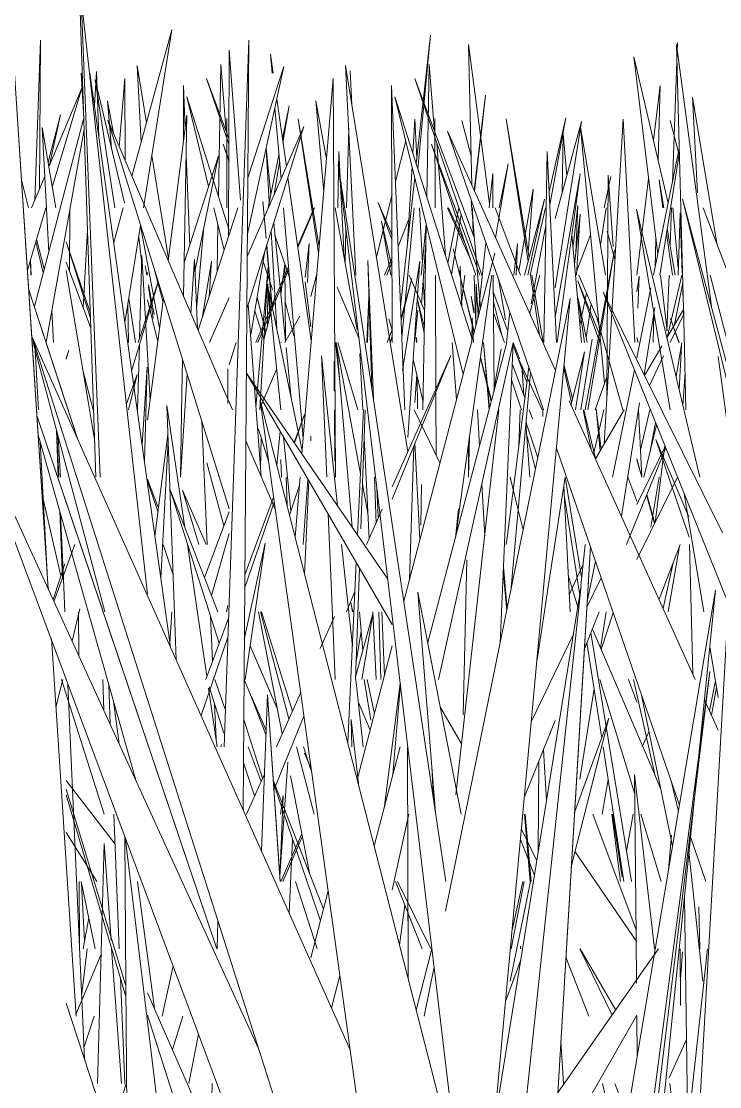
# Model space of a CAD drawing. Header units: millimetres. Extents: x -9575 to 27274, y -4387 to 11354.
# Drawn here: x -6933.25 to -6904.65, y 3071.93 to 3115.57 of the extents above; entities that cross this region are included whole.
import ezdxf

# ---------------------------------------------------------------- set-up
doc = ezdxf.new("R2010")
doc.units = ezdxf.units.MM
doc.layers.add('G-IMPT', color=8, linetype='Continuous', lineweight=9)

# ---------------------------------------------------------------- blocks, each defined once
blk = doc.blocks.new('Grass Array - 25_dwg-439225-North')
at = {"layer": 'G-IMPT'}
for p, q in [((-6917.074, 3109.732), (-6916.494, 3114.996)), ((-6917.012, 3109.535), (-6916.494, 3114.996)), ((-6924.766, 3106.736), (-6924.734, 3114.385)), ((-6924.276, 3108.243), (-6924.734, 3114.385)), ((-6906.587, 3108.966), (-6906.379, 3114.687)), ((-6923.05, 3114.224), (-6922.983, 3113.449)), ((-6923.05, 3114.224), (-6922.939, 3113.449)), ((-6930.252, 3112.128), (-6930.175, 3113.517)), ((-6930.074, 3110.856), (-6930.175, 3113.517)), ((-6923.995, 3106.803), (-6922.494, 3113.725)), ((-6923.978, 3109.16), (-6922.494, 3113.725)), ((-6919.783, 3113.449), (-6919.781, 3113.535)), ((-6919.712, 3112.151), (-6919.781, 3113.535)), ((-6929.417, 3107.931), (-6930.22, 3113.175)), ((-6929.02, 3108.135), (-6930.22, 3113.175)), ((-6922.786, 3112.375), (-6922.394, 3109.619)), ((-6914.707, 3108.65), (-6914.234, 3112.543)), ((-6914.689, 3108.609), (-6914.234, 3112.543)), ((-6905.552, 3108.544), (-6905.761, 3112.468)), ((-6904.766, 3106.465), (-6905.761, 3112.468)), ((-6932.157, 3109.806), (-6931.646, 3111.74)), ((-6932.091, 3109.686), (-6931.646, 3111.74)), ((-6922.862, 3112.028), (-6922.613, 3109.119)), ((-6922.558, 3110.772), (-6922.283, 3112.106)), ((-6922.534, 3110.604), (-6922.283, 3112.106)), ((-6911.382, 3104.659), (-6910.31, 3111.472)), ((-6911.382, 3107.494), (-6910.31, 3111.472)), ((-6924.018, 3103.793), (-6921.677, 3111.26)), ((-6924.002, 3105.941), (-6921.677, 3111.26)), ((-6919.929, 3107.931), (-6919.843, 3111.186)), ((-6911.105, 3108.522), (-6911.054, 3110.942)), ((-6910.907, 3109.255), (-6911.054, 3110.942)), ((-6909.323, 3105.172), (-6910.354, 3111.238)), ((-6909.366, 3100.731), (-6910.354, 3111.238)), ((-6917.505, 3110.671), (-6917.926, 3109.008)), ((-6925.174, 3110.066), (-6926.577, 3105.685)), ((-6926.577, 3105.685), (-6925.174, 3110.066)), ((-6925.174, 3110.066), (-6926.139, 3105.303)), ((-6923.093, 3108.176), (-6923.224, 3110.36)), ((-6923.032, 3108.476), (-6923.222, 3110.369)), ((-6923.144, 3107.931), (-6922.697, 3110.1)), ((-6922.888, 3108.489), (-6922.67, 3109.79)), ((-6913.829, 3106.708), (-6913.314, 3109.732)), ((-6913.678, 3107.931), (-6913.314, 3109.732)), ((-6922.331, 3109.174), (-6921.38, 3102.503)), ((-6917.719, 3103.889), (-6917.137, 3109.169)), ((-6911.38, 3103.458), (-6910.363, 3109.319)), ((-6911.3, 3102.413), (-6910.363, 3109.319)), ((-6909.219, 3109.274), (-6909.271, 3100.163)), ((-6909.219, 3109.274), (-6909.007, 3106.341)), ((-6932.95, 3107.931), (-6933.244, 3109.079)), ((-6907.131, 3109.083), (-6906.971, 3107.931)), ((-6907.131, 3109.083), (-6906.937, 3107.931)), ((-6918.06, 3108.476), (-6918.708, 3105.918)), ((-6926.009, 3102.913), (-6924.377, 3107.931)), ((-6922.511, 3107.931), (-6921.703, 3098.493)), ((-6921.931, 3106.367), (-6921.251, 3107.931)), ((-6921.921, 3106.302), (-6921.236, 3107.931)), ((-6918.072, 3106.628), (-6918.63, 3108.152)), ((-6918.06, 3106.814), (-6918.63, 3108.152)), ((-6917.668, 3102.614), (-6917.164, 3107.931)), ((-6914.838, 3105.78), (-6915.791, 3107.931)), ((-6915.048, 3106.401), (-6915.757, 3107.931)), ((-6906.68, 3106.4), (-6906.624, 3107.931)), ((-6906.562, 3107.931), (-6906.346, 3105.479)), ((-6918.07, 3105.508), (-6918.498, 3107.383)), ((-6918.115, 3105.172), (-6918.498, 3107.383)), ((-6917.818, 3106.341), (-6917.377, 3107.466)), ((-6906.356, 3105.172), (-6906.27, 3107.718)), ((-6906.181, 3105.266), (-6906.27, 3107.718)), ((-6930.711, 3103.829), (-6930.534, 3107.024)), ((-6926.071, 3103.807), (-6925.795, 3106.999)), ((-6922.782, 3102.945), (-6923.022, 3106.97)), ((-6922.429, 3102.464), (-6922.915, 3107.31)), ((-6919.989, 3105.667), (-6919.953, 3107.057)), ((-6916.873, 3105.172), (-6916.669, 3107.262)), ((-6906.796, 3107.09), (-6906.473, 3105.172)), ((-6932.353, 3105.268), (-6932.658, 3106.531)), ((-6932.31, 3105.432), (-6932.622, 3106.652)), ((-6916.855, 3103.987), (-6916.68, 3106.498)), ((-6910.313, 3102.413), (-6910.698, 3106.848)), ((-6906.827, 3106.893), (-6906.588, 3105.172)), ((-6923.849, 3102.744), (-6923.28, 3106.146)), ((-6918.372, 3105.172), (-6918.06, 3105.89)), ((-6918.277, 3105.172), (-6918.06, 3105.724)), ((-6928.179, 3105.548), (-6928.11, 3105.172)), ((-6928.179, 3105.548), (-6928.11, 3105.172)), ((-6928.076, 3105.285), (-6928.101, 3105.172)), ((-6928.101, 3105.172), (-6928.076, 3105.285)), ((-6923.648, 3102.413), (-6922.304, 3105.509)), ((-6923.644, 3099.771), (-6923.142, 3105.517)), ((-6923.558, 3102.413), (-6922.295, 3105.413)), ((-6923.487, 3099.654), (-6923.142, 3105.517)), ((-6915.296, 3105.172), (-6915.273, 3105.547)), ((-6915.21, 3103.871), (-6915.273, 3105.547)), ((-6928.038, 3104.78), (-6927.815, 3103.565)), ((-6928.038, 3104.779), (-6927.815, 3103.564)), ((-6921.627, 3104.894), (-6921.398, 3103.058)), ((-6917.7, 3103.426), (-6917.254, 3105.037)), ((-6917.697, 3103.332), (-6917.254, 3105.037)), ((-6916.73, 3103.693), (-6917.36, 3105.172)), ((-6915.217, 3104.04), (-6915.086, 3105.172)), ((-6913.422, 3103.341), (-6913.689, 3104.936)), ((-6912.429, 3103.611), (-6912.008, 3105.172)), ((-6908.044, 3104.486), (-6907.943, 3105.13)), ((-6908.005, 3103.824), (-6907.943, 3105.13)), ((-6906.807, 3102.896), (-6906.724, 3105.172)), ((-6906.805, 3102.623), (-6906.204, 3105.172)), ((-6906.493, 3103.15), (-6906.162, 3104.855)), ((-6906.119, 3103.55), (-6906.166, 3104.837)), ((-6914.722, 3103.759), (-6914.824, 3104.316)), ((-6914.722, 3103.629), (-6914.824, 3104.316)), ((-6928.881, 3104.004), (-6928.857, 3102.413)), ((-6928.572, 3102.413), (-6928.847, 3104.211)), ((-6927.664, 3102.435), (-6928.076, 3104.168)), ((-6925.544, 3102.413), (-6924.738, 3104.256)), ((-6923.866, 3102.744), (-6923.958, 3103.983)), ((-6917.036, 3104.235), (-6916.742, 3103.026)), ((-6916.742, 3103.026), (-6917.036, 3104.235)), ((-6917.036, 3104.231), (-6916.746, 3102.8)), ((-6910.442, 3104.218), (-6910.189, 3102.413)), ((-6910.442, 3104.218), (-6910.074, 3102.413)), ((-6910.074, 3102.413), (-6910.442, 3104.218)), ((-6922.458, 3102.413), (-6921.844, 3103.495)), ((-6917.134, 3102.489), (-6917.012, 3103.737)), ((-6923.866, 3102.744), (-6923.432, 3096.925)), ((-6918.263, 3102.413), (-6918.06, 3102.94)), ((-6918.143, 3102.413), (-6918.06, 3102.678)), ((-6917.061, 3102.413), (-6917.064, 3102.613)), ((-6917.064, 3102.613), (-6917.048, 3102.413)), ((-6917.048, 3102.413), (-6917.064, 3102.613)), ((-6924.738, 3101.494), (-6924.45, 3102.413)), ((-6922.615, 3102.429), (-6922.613, 3102.413)), ((-6922.615, 3102.429), (-6922.614, 3102.413)), ((-6922.614, 3102.413), (-6922.615, 3102.429)), ((-6922.195, 3100.125), (-6922.403, 3102.206)), ((-6920.215, 3100.92), (-6920.386, 3102.413)), ((-6913.602, 3102.139), (-6913.892, 3100.473)), ((-6916.795, 3099.987), (-6917.204, 3101.729)), ((-6911.921, 3099.654), (-6912.889, 3101.742)), ((-6924.794, 3099.936), (-6924.788, 3101.336)), ((-6923.484, 3099.712), (-6922.794, 3101.305)), ((-6920.434, 3100.415), (-6920.444, 3101.65)), ((-6917.136, 3099.95), (-6917.056, 3101.099)), ((-6917.021, 3099.693), (-6917.041, 3101.035)), ((-6909.266, 3101.014), (-6909.745, 3099.654)), ((-6906.069, 3101.203), (-6906.153, 3099.835)), ((-6920.412, 3097.56), (-6920.428, 3099.654)), ((-6909.398, 3099.654), (-6909.811, 3097.821)), ((-6909.54, 3097.981), (-6909.708, 3099.696)), ((-6909.496, 3098.056), (-6909.708, 3099.696)), ((-6907.894, 3098.004), (-6907.505, 3099.654)), ((-6907.514, 3097.894), (-6907.274, 3099.134)), ((-6923.117, 3097.518), (-6923.534, 3098.865)), ((-6922.648, 3098.778), (-6922.788, 3097.39)), ((-6922.365, 3095.736), (-6922.409, 3096.895))]:
    blk.add_line(p, q, dxfattribs=at)
blk = doc.blocks.new('Grass Array - 25_dwg-V17-North')
at = {"layer": 'G-IMPT'}
for p, q in [((-6914.439, 3110.854), (-6914.234, 3112.543)), ((-6914.434, 3110.813), (-6914.234, 3112.543)), ((-6921.931, 3106.367), (-6921.398, 3107.593)), ((-6921.921, 3106.302), (-6921.398, 3107.545)), ((-6915.217, 3104.04), (-6915.086, 3105.172))]:
    blk.add_line(p, q, dxfattribs=at)
blk = doc.blocks.new('Grass Array - Grass Array-440235-North')
for name in ['Grass Array - 25_dwg-439225-North', 'Grass Array - 25_dwg-V17-North']:
    blk.add_blockref(name, (0, 0))
blk = doc.blocks.new('Grass Array - 25_dwg-V27-North')
at = {"layer": 'G-IMPT'}
for p, q in [((-6914.722, 3106.993), (-6914.828, 3108.195)), ((-6914.722, 3106.972), (-6914.828, 3108.195)), ((-6914.722, 3102.921), (-6915.562, 3106.25)), ((-6914.722, 3102.878), (-6915.562, 3106.25))]:
    blk.add_line(p, q, dxfattribs=at)
blk = doc.blocks.new('Grass Array - 25_dwg-V31-North')
at = {"layer": 'G-IMPT'}
for p, q in [((-6914.722, 3106.993), (-6914.828, 3108.195)), ((-6914.722, 3106.972), (-6914.828, 3108.195)), ((-6914.722, 3102.921), (-6915.562, 3106.25)), ((-6914.722, 3102.878), (-6915.562, 3106.25))]:
    blk.add_line(p, q, dxfattribs=at)
blk = doc.blocks.new('Grass Array - 25_dwg-V35-North')
at = {"layer": 'G-IMPT'}
for p, q in [((-6914.722, 3106.993), (-6914.828, 3108.195)), ((-6914.722, 3106.972), (-6914.828, 3108.195)), ((-6914.722, 3102.921), (-6915.562, 3106.25)), ((-6914.722, 3102.878), (-6915.562, 3106.25))]:
    blk.add_line(p, q, dxfattribs=at)
blk = doc.blocks.new('Grass Array - Grass Array-440908-North')
for name in ['Grass Array - 25_dwg-V27-North', 'Grass Array - 25_dwg-V31-North', 'Grass Array - 25_dwg-V35-North', 'Grass Array - 25_dwg-V35-North']:
    blk.add_blockref(name, (0, 0))
blk = doc.blocks.new('Grass Array - 25_dwg-V18-North')
at = {"layer": 'G-IMPT'}
for p in [(-6185.718, 3106.679), (-6185.721, 3106.687)]:
    blk.add_line(p, (-6185.852, 3108.195), dxfattribs=at)
blk = doc.blocks.new('Grass Array - 25_dwg-V41-North')
at = {"layer": 'G-IMPT'}
for p, q in [((-6932.695, 3108.245), (-6932.466, 3114.804)), ((-6932.511, 3108.682), (-6932.466, 3114.804)), ((-6914.795, 3108.843), (-6914.942, 3114.624)), ((-6914.07, 3108.092), (-6914.942, 3114.624)), ((-6908.163, 3114.119), (-6907.183, 3106.03)), ((-6908.163, 3114.119), (-6906.759, 3108.118)), ((-6906.759, 3108.118), (-6908.163, 3114.119)), ((-6928.344, 3110.605), (-6928.501, 3113.761)), ((-6928.123, 3111.413), (-6928.501, 3113.761)), ((-6925.082, 3113.802), (-6925.177, 3108.388)), ((-6925.082, 3113.802), (-6924.86, 3111.061)), ((-6924.86, 3111.061), (-6925.082, 3113.802)), ((-6929.244, 3110.432), (-6929.011, 3113.231)), ((-6928.992, 3109.846), (-6929.011, 3113.231)), ((-6924.75, 3110.536), (-6925.666, 3113.221)), ((-6924.749, 3110.764), (-6925.666, 3113.221)), ((-6926.61, 3110.635), (-6926.614, 3112.94)), ((-6926.542, 3111.159), (-6926.614, 3112.94)), ((-6907.365, 3110.708), (-6907.092, 3112.934)), ((-6907.173, 3109.888), (-6907.092, 3112.934)), ((-6929.474, 3110.968), (-6929.716, 3112.309)), ((-6929.55, 3110.359), (-6929.716, 3112.309)), ((-6924.738, 3107.009), (-6926.477, 3112.478)), ((-6925.578, 3108.805), (-6926.477, 3112.478)), ((-6924.827, 3107.931), (-6924.839, 3111.589)), ((-6921.073, 3106.093), (-6921.917, 3111.573)), ((-6921.054, 3106.32), (-6921.917, 3111.573)), ((-6917.133, 3111.557), (-6917.214, 3110.172)), ((-6917.133, 3111.557), (-6917.049, 3109.96)), ((-6914.825, 3110.049), (-6915.203, 3111.512)), ((-6911.638, 3108.591), (-6910.952, 3111.621)), ((-6911.611, 3108.057), (-6910.952, 3111.621)), ((-6924.98, 3110.531), (-6924.738, 3109.82)), ((-6924.98, 3110.531), (-6924.738, 3109.876)), ((-6927.226, 3105.844), (-6927.907, 3110.07)), ((-6926.35, 3106.393), (-6926.499, 3110.081)), ((-6920.287, 3107.931), (-6920.25, 3110.236)), ((-6920.033, 3105.911), (-6920.25, 3110.236)), ((-6917.247, 3109.618), (-6917.428, 3106.529)), ((-6909.373, 3107.931), (-6909.105, 3109.217)), ((-6908.044, 3105.172), (-6907.559, 3109.13)), ((-6912.294, 3108.696), (-6912.874, 3105.346)), ((-6912.874, 3105.346), (-6912.294, 3108.696)), ((-6912.294, 3108.696), (-6912.492, 3106.124)), ((-6924.94, 3106.202), (-6925.363, 3107.931)), ((-6923.335, 3107.931), (-6923.358, 3108.195)), ((-6923.336, 3107.931), (-6923.358, 3108.195)), ((-6916.943, 3107.931), (-6916.825, 3105.665)), ((-6915.785, 3105.677), (-6915.329, 3107.924)), ((-6914.743, 3106.808), (-6914.771, 3107.931)), ((-6912.808, 3105.172), (-6913.85, 3107.931)), ((-6912.412, 3105.172), (-6911.787, 3107.931)), ((-6910.655, 3106.35), (-6910.454, 3108.028)), ((-6910.535, 3106.105), (-6910.454, 3108.028)), ((-6909.535, 3106.416), (-6909.302, 3107.931)), ((-6915.629, 3105.186), (-6915.236, 3107.654)), ((-6910.59, 3105.605), (-6910.363, 3107.669)), ((-6910.513, 3105.172), (-6910.363, 3107.669)), ((-6925.197, 3107.252), (-6925.231, 3105.304)), ((-6912.363, 3103.993), (-6911.769, 3107.205)), ((-6928.301, 3105.537), (-6928.443, 3106.728)), ((-6922.266, 3105.074), (-6922.865, 3106.811)), ((-6910.502, 3105.349), (-6909.939, 3106.818)), ((-6907.29, 3105.502), (-6907.259, 3106.66)), ((-6922.989, 3103.94), (-6923.202, 3106.395)), ((-6922.978, 3103.888), (-6923.2, 3106.401)), ((-6921.619, 3105.071), (-6921.462, 3106.476)), ((-6921.531, 3104.876), (-6921.462, 3106.476)), ((-6925.824, 3103.481), (-6925.465, 3105.75)), ((-6925.563, 3104.285), (-6925.465, 3105.75)), ((-6923.35, 3105.728), (-6922.961, 3104.581)), ((-6922.622, 3104.393), (-6922.454, 3105.618)), ((-6922.434, 3102.509), (-6922.451, 3105.611)), ((-6923.156, 3104.805), (-6923.161, 3103.124)), ((-6923.067, 3103.545), (-6923.156, 3104.805)), ((-6921.398, 3104.295), (-6921.167, 3105.172)), ((-6916.788, 3104.957), (-6916.728, 3103.813)), ((-6914.655, 3103.393), (-6914.701, 3105.172)), ((-6909.564, 3102.413), (-6910.458, 3104.94)), ((-6909.548, 3102.671), (-6910.458, 3104.94)), ((-6909.607, 3103.292), (-6910.42, 3105.172)), ((-6907.079, 3105.172), (-6906.804, 3102.896)), ((-6927.855, 3103.413), (-6928.047, 3104.692)), ((-6910.374, 3103.118), (-6910.101, 3104.433)), ((-6923.239, 3102.826), (-6923.596, 3104.258)), ((-6923.234, 3102.847), (-6923.593, 3104.274)), ((-6923.318, 3102.523), (-6922.861, 3104.274)), ((-6922.09, 3102.678), (-6922.443, 3104.089)), ((-6910.117, 3102.624), (-6909.908, 3103.987)), ((-6923.332, 3102.585), (-6923.688, 3103.707)), ((-6907.373, 3102.413), (-6907.342, 3103.592)), ((-6918.06, 3102.92), (-6918.193, 3103.39)), ((-6918.06, 3102.917), (-6918.193, 3103.39)), ((-6923.454, 3097.22), (-6923.425, 3098.511))]:
    blk.add_line(p, q, dxfattribs=at)
blk = doc.blocks.new('Grass Array - Grass Array-V47-North')
for name, p in [('Grass Array - 25_dwg-V41-North', (0, 0)), ('Grass Array - 25_dwg-V18-North', (-737.506, 0)), ('Grass Array - 25_dwg-V18-North', (-737.506, 0)), ('Grass Array - 25_dwg-V18-North', (-737.506, 0))]:
    blk.add_blockref(name, p)
blk = doc.blocks.new('Grass Array - 25_dwg-V48-North')
at = {"layer": 'G-IMPT'}
for p, q in [((-6928.076, 3092.108), (-6930.811, 3116.682)), ((-6930.316, 3104.396), (-6930.811, 3116.682)), ((-6930.438, 3104.157), (-6930.85, 3116.388)), ((-6928.723, 3109.222), (-6927.079, 3115.227)), ((-6928.25, 3107.931), (-6927.079, 3115.227)), ((-6924.356, 3102.758), (-6923.936, 3114.804)), ((-6924.171, 3083.287), (-6923.936, 3114.804)), ((-6906.108, 3102.739), (-6906.412, 3114.624)), ((-6904.967, 3103.799), (-6906.412, 3114.624)), ((-6933.57, 3114.075), (-6932.809, 3102.415)), ((-6932.15, 3092.321), (-6933.57, 3114.075)), ((-6919.544, 3105.172), (-6919.971, 3113.761)), ((-6917.422, 3097.936), (-6919.971, 3113.761)), ((-6916.552, 3113.802), (-6916.647, 3108.388)), ((-6916.552, 3113.802), (-6916.33, 3111.061)), ((-6916.33, 3111.061), (-6916.552, 3113.802)), ((-6930.804, 3113.449), (-6930.691, 3111.603)), ((-6927.137, 3089.932), (-6930.438, 3113.449)), ((-6921.756, 3097.848), (-6920.481, 3113.231)), ((-6920.413, 3101.65), (-6920.481, 3113.231)), ((-6914.389, 3105.172), (-6917.136, 3113.221)), ((-6914.722, 3106.754), (-6917.136, 3113.221)), ((-6932.124, 3109.608), (-6930.776, 3112.826)), ((-6931.985, 3108.781), (-6930.776, 3112.826)), ((-6918.063, 3102.413), (-6918.084, 3112.94)), ((-6917.613, 3101.271), (-6918.084, 3112.94)), ((-6920.756, 3109.922), (-6921.186, 3112.309)), ((-6920.867, 3108.574), (-6921.186, 3112.309)), ((-6914.802, 3102.585), (-6917.947, 3112.478)), ((-6915.16, 3101.1), (-6917.947, 3112.478)), ((-6932.715, 3103.888), (-6930.689, 3111.612)), ((-6924.738, 3095.601), (-6929.71, 3111.515)), ((-6924.928, 3100.403), (-6929.71, 3111.515)), ((-6927.236, 3105.766), (-6926.47, 3111.723)), ((-6926.602, 3104.292), (-6926.47, 3111.723)), ((-6916.296, 3107.931), (-6916.309, 3111.589)), ((-6912.488, 3105.737), (-6913.387, 3111.573)), ((-6912.451, 3105.876), (-6913.387, 3111.573)), ((-6908.603, 3111.557), (-6909.383, 3098.247)), ((-6908.603, 3111.557), (-6908.124, 3102.413)), ((-6906.295, 3110.049), (-6906.673, 3111.512)), ((-6932.129, 3106.121), (-6932.394, 3111.227)), ((-6931.843, 3107.931), (-6932.394, 3111.227)), ((-6932.238, 3102.43), (-6930.673, 3111.135)), ((-6911.869, 3099.654), (-6915.802, 3111.071)), ((-6911.382, 3101.296), (-6915.802, 3111.071)), ((-6916.45, 3110.531), (-6914.631, 3105.172)), ((-6916.45, 3110.531), (-6914.477, 3105.172)), ((-6915.88, 3105.975), (-6916.231, 3110.568)), ((-6911.845, 3102.413), (-6911.72, 3110.236)), ((-6911.328, 3102.413), (-6911.72, 3110.236)), ((-6907.358, 3105.172), (-6906.303, 3110.361)), ((-6907.101, 3105.172), (-6906.3, 3110.215)), ((-6915.862, 3080.341), (-6920.269, 3109.701)), ((-6918.945, 3098.631), (-6920.269, 3109.701)), ((-6932.826, 3107.931), (-6932.29, 3109.212)), ((-6914.087, 3107.931), (-6913.943, 3109.339)), ((-6913.934, 3107.931), (-6913.943, 3109.339)), ((-6912.637, 3105.172), (-6911.817, 3108.281)), ((-6912.504, 3105.172), (-6911.817, 3108.281)), ((-6903.124, 3096.895), (-6906.17, 3108.305)), ((-6903.537, 3097.473), (-6906.17, 3108.305)), ((-6933.002, 3105.381), (-6932.24, 3107.931)), ((-6931.276, 3105.335), (-6931.262, 3107.857)), ((-6929.464, 3106.514), (-6929.076, 3107.931)), ((-6919.497, 3102.93), (-6920.397, 3107.931)), ((-6914.444, 3103.842), (-6914.828, 3108.195)), ((-6914.449, 3103.823), (-6914.828, 3108.195)), ((-6908.06, 3107.876), (-6905.456, 3096.895)), ((-6908.06, 3107.876), (-6906.681, 3099.654)), ((-6902.597, 3100.723), (-6905.32, 3107.931)), ((-6929.004, 3103.235), (-6928.365, 3107.212)), ((-6927.591, 3103.003), (-6928.368, 3107.194)), ((-6916.667, 3107.252), (-6916.801, 3099.654)), ((-6908.939, 3105.827), (-6909.26, 3106.976)), ((-6931.415, 3106.538), (-6930.419, 3103.612)), ((-6930.419, 3103.612), (-6931.415, 3106.538)), ((-6931.415, 3106.536), (-6930.413, 3103.415)), ((-6914.547, 3103.446), (-6914.232, 3106.514)), ((-6917.584, 3091.814), (-6913.861, 3106.074)), ((-6914.722, 3102.921), (-6915.562, 3106.25)), ((-6914.722, 3102.878), (-6915.562, 3106.25)), ((-6913.078, 3105.172), (-6912.932, 3106.476)), ((-6912.988, 3105.172), (-6912.932, 3106.476)), ((-6910.157, 3099.654), (-6908.951, 3106.195)), ((-6910.043, 3099.654), (-6908.951, 3106.195)), ((-6932.864, 3105.172), (-6932.88, 3105.783)), ((-6932.847, 3105.172), (-6932.88, 3105.783)), ((-6930.399, 3102.997), (-6931.415, 3105.703)), ((-6928.407, 3102.594), (-6928.315, 3105.98)), ((-6927.972, 3100.036), (-6928.315, 3105.98)), ((-6926.304, 3103.601), (-6926.163, 3105.827)), ((-6926.033, 3102.971), (-6926.163, 3105.827)), ((-6918.892, 3100.529), (-6919.055, 3105.771)), ((-6918.831, 3100.12), (-6919.055, 3105.771)), ((-6917.644, 3101.271), (-6916.935, 3105.75)), ((-6917.418, 3098.52), (-6916.935, 3105.75)), ((-6930.515, 3099.993), (-6931.415, 3105.369)), ((-6927.449, 3104.105), (-6927.811, 3105.437)), ((-6928.73, 3101.286), (-6927.639, 3104.888)), ((-6928.467, 3102.413), (-6927.644, 3104.902)), ((-6916.27, 3100.201), (-6916.287, 3105.172)), ((-6915.302, 3095.601), (-6913.985, 3105.172)), ((-6914.625, 3104.805), (-6914.631, 3103.124)), ((-6914.537, 3103.545), (-6914.625, 3104.805)), ((-6913.891, 3100.414), (-6913.919, 3105.172)), ((-6912.022, 3102.712), (-6912.401, 3105.172)), ((-6911.883, 3102.413), (-6912.336, 3105.172)), ((-6902.983, 3097.215), (-6905.037, 3105.172)), ((-6932.952, 3104.616), (-6931.449, 3100.017)), ((-6930.933, 3098.437), (-6932.952, 3104.616)), ((-6930.316, 3104.396), (-6930.014, 3096.895)), ((-6923.127, 3104.603), (-6921.746, 3097.972)), ((-6923.127, 3104.603), (-6922.627, 3099.654)), ((-6922.627, 3099.654), (-6923.127, 3104.603)), ((-6920.318, 3104.674), (-6919.416, 3102.57)), ((-6919.102, 3102.413), (-6918.998, 3104.595)), ((-6919.075, 3102.413), (-6918.998, 3104.595)), ((-6913.332, 3102.899), (-6913.915, 3104.458)), ((-6901.939, 3085.859), (-6909.419, 3104.471)), ((-6904.533, 3094.615), (-6909.419, 3104.471)), ((-6908.044, 3101.793), (-6907.462, 3104.657)), ((-6930.193, 3096.895), (-6930.438, 3104.157)), ((-6928.076, 3099.227), (-6927.433, 3104.228)), ((-6915.878, 3079.122), (-6910.766, 3104.211)), ((-6913.56, 3102.678), (-6913.912, 3104.089)), ((-6911.694, 3094.145), (-6910.766, 3104.211)), ((-6931.936, 3102.413), (-6932.005, 3103.729)), ((-6913.91, 3103.629), (-6913.462, 3102.413)), ((-6913.386, 3102.413), (-6913.247, 3103.654)), ((-6907.748, 3101.1), (-6907.311, 3103.846)), ((-6906.811, 3102.611), (-6906.134, 3103.76)), ((-6906.679, 3102.413), (-6906.129, 3103.548)), ((-6914.806, 3102.413), (-6914.783, 3103.42)), ((-6914.725, 3102.413), (-6914.783, 3103.42)), ((-6908.61, 3099.654), (-6909.663, 3103.39)), ((-6908.617, 3099.654), (-6909.663, 3103.39)), ((-6906.316, 3102.413), (-6906.666, 3103.401)), ((-6906.305, 3102.413), (-6906.666, 3103.401)), ((-6922.203, 3069.306), (-6932.808, 3102.637)), ((-6928.561, 3093.122), (-6932.808, 3102.637)), ((-6924.356, 3102.758), (-6924.945, 3085.859)), ((-6907.986, 3102.413), (-6908.044, 3102.622)), ((-6906.108, 3102.739), (-6906.029, 3099.654)), ((-6932.15, 3092.321), (-6932.809, 3102.413)), ((-6932.766, 3102.413), (-6929.825, 3091.377)), ((-6928.487, 3099.654), (-6928.414, 3102.33)), ((-6919.357, 3097.029), (-6920.359, 3102.413)), ((-6919.698, 3094.849), (-6920.328, 3102.248)), ((-6919.468, 3099.654), (-6920.29, 3102.413)), ((-6916.158, 3088.618), (-6913.113, 3102.413)), ((-6915.428, 3100.072), (-6915.607, 3102.413)), ((-6914.684, 3097.407), (-6913.364, 3102.413)), ((-6914.088, 3099.669), (-6914.326, 3102.413)), ((-6914.078, 3099.705), (-6914.318, 3102.413)), ((-6913.641, 3090.099), (-6913.108, 3102.413)), ((-6912.547, 3100.796), (-6913.112, 3102.31)), ((-6912.852, 3101.742), (-6913.102, 3102.413)), ((-6909.867, 3102.553), (-6910.332, 3099.654)), ((-6907.727, 3101.058), (-6907.017, 3102.262)), ((-6906.431, 3101.008), (-6906.194, 3102.413)), ((-6906.306, 3100.48), (-6906.216, 3102.279)), ((-6932.55, 3099.654), (-6932.681, 3102.093)), ((-6931.415, 3101.777), (-6931.302, 3102.103)), ((-6931.415, 3101.731), (-6931.302, 3102.103)), ((-6926.672, 3100.344), (-6926.647, 3101.712)), ((-6920.302, 3095.729), (-6920.952, 3101.863)), ((-6920.744, 3096.895), (-6920.952, 3101.863)), ((-6919.385, 3101.967), (-6919.269, 3099.654)), ((-6918.06, 3095.995), (-6915.666, 3101.881)), ((-6918.06, 3096.502), (-6915.666, 3101.881)), ((-6914.003, 3099.99), (-6914.451, 3101.788)), ((-6913.993, 3100.029), (-6914.446, 3101.825)), ((-6910.745, 3099.832), (-6910.183, 3102.03)), ((-6910.55, 3099.654), (-6910.183, 3102.03)), ((-6907.528, 3100.658), (-6906.944, 3101.866)), ((-6904.045, 3096.895), (-6904.706, 3101.843)), ((-6930.31, 3099.654), (-6930.74, 3101.334)), ((-6928.3, 3098.223), (-6928.089, 3101.404)), ((-6928.205, 3097.542), (-6928.089, 3101.404)), ((-6920.413, 3101.65), (-6920.386, 3096.895)), ((-6917.613, 3101.271), (-6917.548, 3099.654)), ((-6913.354, 3094.418), (-6912.47, 3101.398)), ((-6913.145, 3101.551), (-6912.629, 3100.148)), ((-6912.665, 3100.247), (-6912.753, 3101.466)), ((-6911.029, 3101.357), (-6910.714, 3099.952)), ((-6911.02, 3101.456), (-6910.671, 3100.119)), ((-6909.039, 3096.895), (-6908.144, 3101.3)), ((-6928.944, 3099.901), (-6928.502, 3101.104)), ((-6928.857, 3099.654), (-6928.502, 3101.104)), ((-6926.73, 3096.895), (-6926.462, 3101.118)), ((-6918.06, 3090.863), (-6924.027, 3101.156)), ((-6918.239, 3092.723), (-6924.027, 3101.156)), ((-6913.208, 3092.228), (-6912.393, 3101.173)), ((-6913.174, 3100.879), (-6912.759, 3099.654)), ((-6924.928, 3100.403), (-6924.606, 3099.654)), ((-6923.547, 3073.529), (-6935.667, 3100.004)), ((-6932.128, 3090.526), (-6935.667, 3100.004)), ((-6930.933, 3098.437), (-6931.449, 3100.017)), ((-6930.515, 3099.993), (-6930.243, 3098.363)), ((-6926.732, 3096.895), (-6926.672, 3100.344)), ((-6917.671, 3058.27), (-6923.469, 3100.051)), ((-6921.117, 3090.855), (-6923.469, 3100.051)), ((-6916.27, 3100.201), (-6916.262, 3097.802)), ((-6910.807, 3100.024), (-6905.649, 3088.618)), ((-6926.95, 3090.57), (-6927.288, 3099.828)), ((-6926.55, 3094.836), (-6927.288, 3099.828)), ((-6919.476, 3094.526), (-6919.233, 3099.654)), ((-6919.344, 3094.778), (-6919.172, 3099.654)), ((-6916.105, 3097.48), (-6917.166, 3099.654)), ((-6914.483, 3098.171), (-6914.567, 3099.654)), ((-6914.098, 3096.052), (-6913.695, 3099.654)), ((-6912.878, 3098.178), (-6912.822, 3099.654)), ((-6912.447, 3099.654), (-6912.311, 3099.284)), ((-6911.893, 3099.377), (-6911.889, 3099.654)), ((-6909.91, 3098.041), (-6910.241, 3099.654)), ((-6909.737, 3097.659), (-6910.206, 3099.654)), ((-6909.734, 3097.652), (-6908.554, 3099.654)), ((-6907.932, 3099.941), (-6908.669, 3095.297)), ((-6907.836, 3096.895), (-6907.98, 3099.654)), ((-6932.614, 3099.427), (-6930.393, 3092.846)), ((-6925.243, 3077.582), (-6932.614, 3099.427)), ((-6925.632, 3094.136), (-6925.862, 3099.198)), ((-6922.082, 3098.323), (-6921.658, 3099.462)), ((-6922.06, 3098.291), (-6921.658, 3099.462)), ((-6912.423, 3096.895), (-6912.582, 3099.095)), ((-6912.579, 3099.125), (-6912.094, 3097.694)), ((-6931.735, 3096.895), (-6931.813, 3098.837)), ((-6931.714, 3096.895), (-6931.798, 3098.778)), ((-6927.776, 3094.487), (-6927.245, 3098.65)), ((-6907.761, 3096.895), (-6907.233, 3099.034)), ((-6932.562, 3098.633), (-6928.563, 3084.486)), ((-6932.176, 3092.718), (-6932.479, 3098.339)), ((-6931.65, 3096.895), (-6931.735, 3098.545)), ((-6927.534, 3092.765), (-6927.235, 3098.389)), ((-6924.058, 3098.38), (-6922.846, 3095.563)), ((-6922.515, 3098.549), (-6922.208, 3095.51)), ((-6922.208, 3095.51), (-6922.515, 3098.549)), ((-6921.398, 3098.455), (-6921.389, 3098.582)), ((-6921.398, 3098.385), (-6921.389, 3098.582)), ((-6919.212, 3098.508), (-6919.007, 3094.374)), ((-6918.945, 3098.631), (-6915.294, 3068.084)), ((-6917.129, 3098.285), (-6916.923, 3094.347)), ((-6914.935, 3096.895), (-6914.942, 3098.223)), ((-6914.931, 3096.895), (-6914.893, 3098.576)), ((-6912.192, 3097.21), (-6912.549, 3098.634)), ((-6905.917, 3095.279), (-6907.268, 3098.444)), ((-6905.896, 3094.439), (-6907.268, 3098.444)), ((-6917.169, 3098.188), (-6917.35, 3092.712)), ((-6906.295, 3083.469), (-6911.33, 3098.089)), ((-6908.463, 3094.136), (-6906.858, 3098.099)), ((-6908.044, 3095.774), (-6906.882, 3098.16)), ((-6907.295, 3095.037), (-6906.897, 3098.198)), ((-6925.652, 3097.49), (-6924.951, 3094.908)), ((-6922.593, 3096.895), (-6922.624, 3097.627)), ((-6914.684, 3097.407), (-6916.605, 3090.122)), ((-6907.833, 3096.895), (-6908.044, 3097.643)), ((-6907.844, 3096.895), (-6908.044, 3097.608)), ((-6922.038, 3094.454), (-6921.835, 3096.895)), ((-6918.72, 3095.019), (-6918.779, 3096.895)), ((-6913.009, 3095.997), (-6913.233, 3096.895)), ((-6911.67, 3092.4), (-6910.976, 3096.895)), ((-6910.976, 3096.893), (-6910.303, 3092.796)), ((-6908.044, 3095.92), (-6908.409, 3096.895)), ((-6907.472, 3094.845), (-6907.126, 3096.895)), ((-6906.399, 3096.843), (-6906.373, 3096.895)), ((-6927.631, 3095.625), (-6928.076, 3096.812)), ((-6928.076, 3096.723), (-6927.847, 3096.049)), ((-6927.651, 3095.471), (-6928.076, 3096.723)), ((-6922.264, 3095.34), (-6921.863, 3096.565)), ((-6921.703, 3094.136), (-6921.514, 3096.821)), ((-6921.646, 3092.924), (-6921.473, 3096.75)), ((-6919.059, 3095.425), (-6919.279, 3096.609)), ((-6916.855, 3096.595), (-6916.884, 3094.938)), ((-6914.273, 3094.494), (-6914.394, 3096.611)), ((-6910.774, 3091.377), (-6911.032, 3096.527)), ((-6906.399, 3096.843), (-6908.044, 3093.529)), ((-6925.143, 3090.1), (-6927.155, 3096.384)), ((-6925.198, 3091.377), (-6927.155, 3096.384)), ((-6926.648, 3096.362), (-6925.975, 3094.136)), ((-6926.648, 3096.362), (-6925.681, 3094.136)), ((-6925.681, 3094.136), (-6926.648, 3096.362)), ((-6924.099, 3092.905), (-6922.918, 3096.079)), ((-6918.638, 3095.279), (-6918.685, 3096.45)), ((-6914.098, 3096.052), (-6915.459, 3083.892)), ((-6910.383, 3092.071), (-6911.014, 3096.169)), ((-6907.314, 3095), (-6907.64, 3096.166)), ((-6907.305, 3095.018), (-6907.633, 3096.184)), ((-6906.107, 3096.232), (-6905.293, 3091.377)), ((-6931.627, 3092.855), (-6932.352, 3095.994)), ((-6924.103, 3092.344), (-6922.89, 3095.877)), ((-6919.113, 3094.136), (-6918.468, 3095.586)), ((-6915.474, 3094.412), (-6915.352, 3095.601)), ((-6915.302, 3095.601), (-6915.458, 3094.472)), ((-6913.009, 3095.997), (-6912.696, 3094.738)), ((-6931.565, 3092.719), (-6931.678, 3095.508)), ((-6931.529, 3092.719), (-6931.648, 3095.4)), ((-6925.748, 3092.784), (-6924.738, 3095.475)), ((-6920.548, 3092.225), (-6920.68, 3095.383)), ((-6925.461, 3092.052), (-6924.738, 3094.586)), ((-6913.354, 3094.418), (-6913.39, 3094.136)), ((-6931.914, 3091.805), (-6931.059, 3094.136)), ((-6927.434, 3094.136), (-6927.035, 3092.893)), ((-6925.649, 3088.741), (-6926.447, 3094.136)), ((-6924.119, 3090.252), (-6923.261, 3094.193)), ((-6924.081, 3088.618), (-6923.261, 3094.193)), ((-6919.692, 3089.975), (-6920.133, 3094.136)), ((-6911.694, 3094.145), (-6913.882, 3070.42)), ((-6911.69, 3064.817), (-6909.94, 3094.053)), ((-6910.154, 3094.136), (-6910.342, 3092.441)), ((-6909.94, 3094.053), (-6910.23, 3089.205)), ((-6907.131, 3091.896), (-6906.272, 3094.136)), ((-6906.762, 3091.377), (-6906.295, 3094.076)), ((-6906.762, 3091.377), (-6906.295, 3094.076)), ((-6905.888, 3094.136), (-6905.753, 3088.847)), ((-6915.009, 3093.507), (-6915.153, 3087.162)), ((-6910.076, 3091.793), (-6909.737, 3093.462)), ((-6906.969, 3091.537), (-6906.537, 3093.446)), ((-6931.949, 3091.882), (-6931.465, 3093.345)), ((-6919.776, 3073.441), (-6928.561, 3093.122)), ((-6919.88, 3086.018), (-6919.53, 3093.398)), ((-6919.4, 3093.175), (-6919.561, 3088.618)), ((-6913.513, 3093.056), (-6913.372, 3091.423)), ((-6913.354, 3091.508), (-6913.506, 3093.225)), ((-6910.809, 3092.085), (-6910.243, 3093.34)), ((-6931.529, 3092.719), (-6931.47, 3091.377)), ((-6925.243, 3077.582), (-6930.393, 3092.846)), ((-6910.442, 3091.537), (-6910.849, 3092.878)), ((-6910.089, 3091.577), (-6909.502, 3092.781)), ((-6920.548, 3092.225), (-6920.396, 3088.618)), ((-6919.597, 3092.216), (-6919.939, 3091.377)), ((-6916.284, 3083.154), (-6917.007, 3092.193)), ((-6915.485, 3084.358), (-6917.007, 3092.193)), ((-6914.509, 3066.547), (-6910.321, 3092.441)), ((-6911.67, 3092.4), (-6912.13, 3089.418)), ((-6911.205, 3054.236), (-6904.815, 3092.277)), ((-6911.162, 3084.584), (-6910.321, 3092.441)), ((-6905.6, 3084.564), (-6904.815, 3092.277)), ((-6919.684, 3091.377), (-6919.751, 3091.768)), ((-6919.668, 3091.377), (-6919.751, 3091.768)), ((-6904.288, 3091.764), (-6906.771, 3048.173)), ((-6930.85, 3091.505), (-6931.172, 3090.185)), ((-6930.898, 3089.586), (-6930.902, 3091.372)), ((-6927.081, 3091.377), (-6927.161, 3090.106)), ((-6924.842, 3091.377), (-6924.797, 3091.641)), ((-6924.84, 3091.377), (-6924.797, 3091.641)), ((-6922.561, 3086.387), (-6923.541, 3091.377)), ((-6922.288, 3087.002), (-6923.451, 3091.377)), ((-6922.149, 3087.313), (-6923.419, 3091.377)), ((-6918.854, 3091.303), (-6919.556, 3088.76)), ((-6919.268, 3089.804), (-6919.402, 3091.377)), ((-6918.853, 3091.274), (-6919.304, 3088.618)), ((-6918.858, 3091.377), (-6918.72, 3088.618)), ((-6918.521, 3088.618), (-6918.607, 3091.377)), ((-6918.483, 3091.377), (-6918.379, 3088.77)), ((-6910.191, 3089.868), (-6909.58, 3091.377)), ((-6909.292, 3091.377), (-6909.528, 3089.892)), ((-6909.508, 3089.844), (-6909.006, 3091.341)), ((-6925.695, 3088.618), (-6924.762, 3091.125)), ((-6925.416, 3089.367), (-6925.5, 3091.214)), ((-6921.117, 3090.855), (-6910.336, 3048.698)), ((-6921.006, 3089.882), (-6920.424, 3091.191)), ((-6932.128, 3090.526), (-6916.247, 3048)), ((-6926.95, 3090.57), (-6926.908, 3089.419)), ((-6924.789, 3090.348), (-6925.891, 3087.14)), ((-6919.335, 3090.596), (-6919.536, 3089.332)), ((-6912.361, 3086.911), (-6910.645, 3090.434)), ((-6909.928, 3090.516), (-6908.257, 3080.341)), ((-6907.569, 3085.315), (-6909.864, 3090.676)), ((-6931.008, 3074.823), (-6932.018, 3090.295)), ((-6931.008, 3074.823), (-6932.018, 3090.295)), ((-6923.879, 3089.989), (-6923.002, 3087.97)), ((-6922.765, 3087.426), (-6923.879, 3089.989)), ((-6919.465, 3084.609), (-6918.06, 3089.99)), ((-6909.481, 3086.212), (-6910.084, 3090.131)), ((-6905.053, 3089.944), (-6904.706, 3087.877)), ((-6911.586, 3066.547), (-6910.23, 3089.205)), ((-6931.556, 3088.618), (-6931.834, 3087.48)), ((-6931.602, 3088.618), (-6929.861, 3083.1)), ((-6929.872, 3087.346), (-6929.915, 3088.618)), ((-6924.913, 3087.422), (-6925.32, 3088.618)), ((-6924.913, 3087.422), (-6925.32, 3088.618)), ((-6923.842, 3087.909), (-6924.119, 3088.618)), ((-6919.256, 3085.859), (-6919.548, 3088.618)), ((-6918.93, 3086.952), (-6919.214, 3088.618)), ((-6918.786, 3087.211), (-6919.084, 3088.618)), ((-6910.044, 3048), (-6905.05, 3088.935)), ((-6908.128, 3083.908), (-6909.557, 3088.618)), ((-6908.044, 3087.689), (-6908.386, 3088.618)), ((-6908.175, 3088.618), (-6907.288, 3084.659)), ((-6906.006, 3081.661), (-6905.05, 3088.935)), ((-6931.339, 3088.413), (-6930.659, 3073.058)), ((-6929.672, 3088.411), (-6929.606, 3086.765)), ((-6925.223, 3085.859), (-6925.579, 3088.263)), ((-6925.562, 3088.306), (-6924.955, 3086.414)), ((-6918.396, 3083.327), (-6917.728, 3088.447)), ((-6918.029, 3084.72), (-6917.727, 3088.438)), ((-6909.792, 3088.232), (-6910.38, 3084.53)), ((-6905.068, 3087.333), (-6904.82, 3088.557)), ((-6904.986, 3087.15), (-6904.773, 3088.279)), ((-6923.842, 3087.909), (-6923.233, 3086.353)), ((-6923.226, 3086.519), (-6923.817, 3087.909)), ((-6923.169, 3087.987), (-6923.419, 3081.603)), ((-6923.169, 3087.987), (-6922.69, 3080.877)), ((-6922.654, 3080.341), (-6923.169, 3087.987)), ((-6922.796, 3085.859), (-6921.808, 3088.08)), ((-6906.577, 3081.787), (-6907.845, 3087.971)), ((-6905.272, 3087.784), (-6904.706, 3086.532)), ((-6929.245, 3085.975), (-6929.479, 3087.726)), ((-6925.272, 3086.187), (-6925.336, 3087.601)), ((-6919.447, 3087.664), (-6918.962, 3086.536)), ((-6915.226, 3085.973), (-6916.088, 3087.459)), ((-6923.371, 3084.568), (-6924.143, 3086.979)), ((-6921.673, 3087.112), (-6922.906, 3084.081)), ((-6919.708, 3085.859), (-6919.739, 3086.978)), ((-6919.421, 3084.222), (-6919.739, 3086.978)), ((-6911.382, 3086.927), (-6912.648, 3083.799)), ((-6910.725, 3080.944), (-6909.182, 3087.03)), ((-6910.592, 3083.169), (-6909.182, 3087.03)), ((-6907.545, 3086.471), (-6907.822, 3085.859)), ((-6925.056, 3085.947), (-6925.075, 3085.859)), ((-6923.43, 3084.435), (-6923.965, 3085.859)), ((-6921.25, 3083.1), (-6921.984, 3085.859)), ((-6921.398, 3084.908), (-6921.695, 3085.859)), ((-6921.398, 3084.996), (-6921.649, 3085.594)), ((-6921.398, 3084.989), (-6921.649, 3085.594)), ((-6917.728, 3085.859), (-6918.8, 3081.795)), ((-6917.404, 3076.337), (-6917.431, 3085.859)), ((-6911.741, 3083.662), (-6911.864, 3085.736)), ((-6908.576, 3080.341), (-6909.426, 3085.859)), ((-6923.695, 3083.84), (-6924.157, 3085.198)), ((-6923.695, 3083.84), (-6924.157, 3085.198)), ((-6922.332, 3085.221), (-6922.66, 3080.58)), ((-6912.079, 3081.57), (-6912.055, 3085.266)), ((-6907.569, 3085.315), (-6907.054, 3084.113)), ((-6924.024, 3083.1), (-6923.296, 3084.735)), ((-6916.435, 3085.041), (-6916.364, 3083.687)), ((-6908.073, 3078.07), (-6908.136, 3084.721)), ((-6907.323, 3077.582), (-6908.136, 3084.721)), ((-6929.409, 3081.873), (-6931.415, 3084.468)), ((-6920.876, 3079.205), (-6922.933, 3084.485)), ((-6921.001, 3078.726), (-6922.925, 3084.367)), ((-6922.224, 3084.669), (-6921.431, 3080.628)), ((-6915.485, 3084.358), (-6915.241, 3083.1)), ((-6911.162, 3084.584), (-6913.388, 3063.788)), ((-6909.219, 3084.51), (-6909.457, 3083.1)), ((-6905.6, 3084.564), (-6909.011, 3051.023)), ((-6906.34, 3083.201), (-6906.635, 3084.458)), ((-6928.978, 3076.107), (-6931.415, 3084.126)), ((-6931.415, 3083.891), (-6928.963, 3075.633)), ((-6922.664, 3080.487), (-6922.52, 3083.865)), ((-6922.63, 3083.1), (-6922.52, 3083.865)), ((-6929.459, 3083.1), (-6929.236, 3077.582)), ((-6918.06, 3080.001), (-6917.376, 3083.1)), ((-6917.423, 3083.1), (-6917.421, 3082.377)), ((-6912.649, 3083.1), (-6912.409, 3080.341)), ((-6912.368, 3080.341), (-6912.612, 3083.1)), ((-6908.075, 3078.355), (-6909.847, 3083.1)), ((-6909.068, 3083.1), (-6908.712, 3080.341)), ((-6909.032, 3083.1), (-6908.642, 3080.524)), ((-6908.46, 3081.574), (-6908.195, 3083.1)), ((-6908.46, 3081.574), (-6908.195, 3083.1)), ((-6907.046, 3080.341), (-6907.883, 3083.1)), ((-6931.415, 3082.349), (-6930.16, 3080.341)), ((-6928.967, 3076.107), (-6929.012, 3082.182)), ((-6926.29, 3059.735), (-6929, 3082.151)), ((-6922.618, 3080.341), (-6921.756, 3082.284)), ((-6922.535, 3080.341), (-6921.739, 3082.199)), ((-6922.277, 3079.043), (-6922.14, 3082.064)), ((-6917.416, 3080.341), (-6917.421, 3082.377)), ((-6912.238, 3080.587), (-6912.808, 3082.064)), ((-6912.141, 3081.189), (-6912.77, 3082.479)), ((-6906.741, 3080.811), (-6906.62, 3082.233)), ((-6905.217, 3080.341), (-6905.844, 3082.161)), ((-6930.128, 3072.065), (-6929.863, 3081.893)), ((-6929.576, 3077.927), (-6929.863, 3081.893)), ((-6906.006, 3081.661), (-6910.427, 3048)), ((-6910.571, 3081.549), (-6908.045, 3077.868)), ((-6905.906, 3081.556), (-6905.488, 3077.634)), ((-6922.654, 3080.341), (-6922.69, 3080.877)), ((-6930.869, 3077.803), (-6930.875, 3080.341)), ((-6930.221, 3077.582), (-6930.804, 3080.341)), ((-6927.794, 3075.135), (-6928.491, 3080.341)), ((-6921.134, 3077.582), (-6922.017, 3080.341)), ((-6916.828, 3077.582), (-6917.923, 3080.341)), ((-6916.478, 3077.582), (-6917.848, 3080.341)), ((-6913.231, 3076.261), (-6912.402, 3080.341)), ((-6913.187, 3077.582), (-6912.661, 3080.341)), ((-6913.151, 3078.351), (-6912.717, 3080.341)), ((-6930.662, 3077.893), (-6930.785, 3080.247)), ((-6921.398, 3077.205), (-6920.68, 3079.955)), ((-6906.095, 3079.693), (-6905.951, 3070.226)), ((-6917.537, 3079.368), (-6917.762, 3077.735)), ((-6917.404, 3076.337), (-6917.412, 3079.054)), ((-6905.509, 3079.298), (-6905.465, 3077.582)), ((-6930.718, 3077.582), (-6930.489, 3078.851)), ((-6925.195, 3078.71), (-6925.234, 3077.582)), ((-6908.073, 3078.07), (-6908.055, 3076.167)), ((-6931.012, 3074.884), (-6929.985, 3077.365)), ((-6930.778, 3075.737), (-6930.558, 3077.582)), ((-6929.419, 3075.77), (-6929.551, 3077.582)), ((-6917.079, 3075.066), (-6916.435, 3077.582)), ((-6912.808, 3077.582), (-6912.803, 3077.687)), ((-6912.798, 3077.582), (-6912.803, 3077.687)), ((-6909.052, 3074.862), (-6910.38, 3077.582)), ((-6908.907, 3075.07), (-6910.363, 3077.582)), ((-6907.749, 3076.727), (-6907.151, 3077.582)), ((-6906.963, 3061.029), (-6905.142, 3077.582)), ((-6906.267, 3077.582), (-6906.252, 3075.255)), ((-6906.172, 3077.46), (-6906.259, 3076.334)), ((-6905.341, 3076.252), (-6905.488, 3077.634)), ((-6927.031, 3076.877), (-6927.478, 3074.823)), ((-6916.754, 3074.823), (-6916.341, 3076.849)), ((-6912.798, 3077.127), (-6913.421, 3075.418)), ((-6910.946, 3077.242), (-6910.012, 3074.823)), ((-6929.189, 3076.393), (-6929.014, 3072.065)), ((-6920.199, 3076.487), (-6920.547, 3075.168)), ((-6907.749, 3076.727), (-6911.382, 3071.529)), ((-6928.967, 3076.107), (-6928.904, 3067.706)), ((-6929.419, 3075.77), (-6929.15, 3072.065)), ((-6926.822, 3072.908), (-6928.076, 3075.781)), ((-6931.415, 3075.361), (-6924.905, 3055.511)), ((-6930.266, 3074.823), (-6930.681, 3073.56)), ((-6925.601, 3067.072), (-6928.076, 3074.865)), ((-6927.064, 3073.463), (-6926.636, 3074.823)), ((-6911.382, 3069.018), (-6908.044, 3074.861)), ((-6908.042, 3074.823), (-6908.026, 3073.161)), ((-6925.987, 3074.082), (-6926.388, 3072.065)), ((-6911.049, 3072.065), (-6911.152, 3073.798)), ((-6906.721, 3072.299), (-6906.007, 3073.87)), ((-6926.822, 3072.908), (-6925.503, 3069.888)), ((-6929.614, 3069.871), (-6928.96, 3072.065)), ((-6925.427, 3072.065), (-6925.898, 3058.541)), ((-6909.454, 3072.065), (-6908.817, 3069.306)), ((-6908.947, 3072.065), (-6908.434, 3070.735)), ((-6906.213, 3067.844), (-6906.694, 3072.065))]:
    blk.add_line(p, q, dxfattribs=at)
blk = doc.blocks.new('Grass Array - Grass Array-V52-North')
for name in ['Grass Array - 25_dwg-V48-North', 'Grass Array - 25_dwg-V35-North', 'Grass Array - 25_dwg-V35-North', 'Grass Array - 25_dwg-V35-North']:
    blk.add_blockref(name, (0, 0))
blk = doc.blocks.new('Grass Array - Grass Array-V53-North')
blk.add_blockref('Grass Array - 25_dwg-V35-North', (0, 0))
blk.add_blockref('Grass Array - 25_dwg-V35-North', (0, 0))
blk.add_blockref('Grass Array - 25_dwg-V35-North', (0, 0))
blk.add_blockref('Grass Array - 25_dwg-V35-North', (0, 0))

msp = doc.modelspace()

# ---------------------------------------------------------------- block references
for name in ['Grass Array - Grass Array-V47-North', 'Grass Array - Grass Array-V52-North', 'Grass Array - Grass Array-440235-North', 'Grass Array - Grass Array-440908-North', 'Grass Array - Grass Array-V53-North', 'Grass Array - Grass Array-V53-North']:
    msp.add_blockref(name, (0, 0))

doc.saveas('drawing.dxf')
